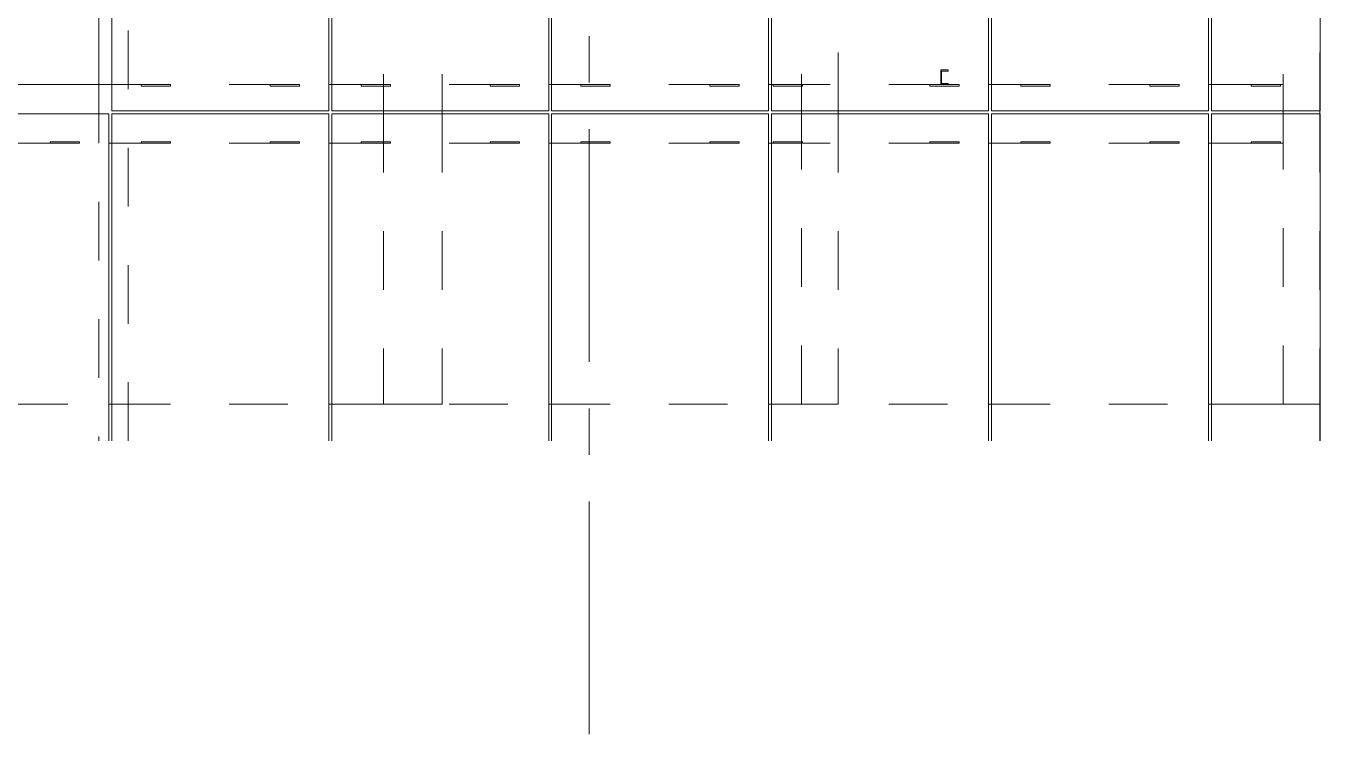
# Model space of a CAD drawing. Header units: millimetres. Extents: x 652937 to 1670132, y 1473552 to 2851037.
# Drawn here: x 663511.99 to 663520.81, y 1524455.64 to 1524460.47 of the extents above; entities that cross this region are included whole.
import ezdxf

# ---------------------------------------------------------------- set-up
doc = ezdxf.new("R2010")
doc.units = ezdxf.units.MM
doc.linetypes.add('XKITLINE00', pattern=[0])
doc.linetypes.add('XKITLINE02', pattern=[4, 2, -2])
doc.layers.add('Part', color=7, linetype='Continuous', lineweight=0)
doc.layers.add('S-GRID', color=7, linetype='Continuous', lineweight=9)

# ---------------------------------------------------------------- blocks, each defined once
blk = doc.blocks.new('*A1091748')
at = {"layer": 'Part', "color": 7, "linetype": 'XKITLINE02', "lineweight": 0}
for p, q in [((459.403821, 12.648606), (466.803821, 12.648606)), ((466.903821, 12.648606), (474.303821, 12.648606)), ((474.403821, 12.648606), (481.803821, 12.648606)), ((481.903821, 12.648606), (489.303821, 12.648606)), ((489.403821, 12.648606), (496.803821, 12.648606)), ((496.903821, 12.648606), (504.303821, 12.648606)), ((504.403821, 12.648606), (508.100559, 12.648606)), ((508.100559, 12.648606), (504.403821, 12.648606)), ((508.100501, 11.391996), (508.100501, 12.648606)), ((508.100559, 11.391996), (508.100559, 12.648606))]:
    blk.add_line(p, q, dxfattribs=at)
at = {"layer": 'Part', "color": 7, "linetype": 'XKITLINE00', "lineweight": 0}
for p, q in [((466.803821, 12.648606), (466.903821, 12.648606)), ((474.303821, 12.648606), (474.403821, 12.648606)), ((481.803821, 12.648606), (481.903821, 12.648606)), ((489.303821, 12.648606), (489.403821, 12.648606)), ((496.803821, 12.648606), (496.903821, 12.648606)), ((504.303821, 12.648606), (504.403821, 12.648606))]:
    blk.add_line(p, q, dxfattribs=at)
blk = doc.blocks.new('*A1094751')
at = {"layer": 'Part', "color": 7, "linetype": 'XKITLINE00', "lineweight": 0}
for p, q in [((466.903821, 23.548606), (434.12387, 23.548606)), ((474.303821, 23.548606), (474.403821, 23.548606)), ((481.803821, 23.548606), (481.903821, 23.548606)), ((489.303821, 23.548606), (489.403821, 23.548606)), ((496.803821, 23.548606), (496.903821, 23.548606)), ((504.303821, 23.548606), (504.403821, 23.548606)), ((506.848822, 22.648606), (506.848822, 22.548606)), ((466.803821, 21.548606), (466.903821, 21.548606)), ((474.303821, 21.548606), (474.403821, 21.548606)), ((481.803821, 21.548606), (481.903821, 21.548606)), ((489.303821, 21.548606), (489.403821, 21.548606)), ((496.803821, 21.548606), (496.903821, 21.548606)), ((504.303821, 21.548606), (504.403821, 21.548606))]:
    blk.add_line(p, q, dxfattribs=at)
at = {"layer": 'Part', "color": 7, "linetype": 'XKITLINE02', "lineweight": 0}
for p, q in [((466.903821, 23.548606), (474.303821, 23.548606)), ((474.403821, 23.548606), (481.803821, 23.548606)), ((481.903821, 23.548606), (489.303821, 23.548606)), ((489.403821, 23.548606), (496.803821, 23.548606)), ((496.903821, 23.548606), (504.303821, 23.548606)), ((504.403821, 23.548606), (506.848822, 23.548606)), ((506.848822, 23.548606), (504.403821, 23.548606)), ((506.848822, 23.548606), (506.848822, 22.648606)), ((506.848822, 22.548606), (506.848822, 21.548606)), ((459.403821, 21.548606), (466.803821, 21.548606)), ((466.903821, 21.548606), (474.303821, 21.548606)), ((474.403821, 21.548606), (481.803821, 21.548606)), ((481.903821, 21.548606), (489.303821, 21.548606)), ((489.403821, 21.548606), (496.803821, 21.548606)), ((496.903821, 21.548606), (504.303821, 21.548606)), ((504.403821, 21.548606), (506.848822, 21.548606)), ((506.848822, 21.548606), (504.403821, 21.548606))]:
    blk.add_line(p, q, dxfattribs=at)
blk = doc.blocks.new('*A1105762')
at = {"layer": 'Part', "color": 7, "linetype": 'XKITLINE00', "lineweight": 0}
for p, q in [((481.903821, 69.248606), (489.303821, 69.248606)), ((481.903821, 69.248606), (481.903821, 52.598606)), ((489.303821, 69.248606), (489.303821, 52.598606)), ((481.903821, 52.598606), (489.303821, 52.598606)), ((481.903821, 52.548606), (489.303821, 52.548606)), ((481.903821, 52.548606), (481.903821, 37.648606)), ((489.303821, 52.548606), (489.303821, 37.648606)), ((481.903821, 37.648606), (489.303821, 37.648606)), ((481.903821, 37.548606), (489.303821, 37.548606)), ((481.903821, 37.548606), (481.903821, 22.648606)), ((489.303821, 37.548606), (489.303821, 22.648606)), ((481.903821, 22.648606), (489.303821, 22.648606)), ((489.303821, 22.548606), (481.903821, 22.548606)), ((481.903821, 22.548606), (481.903821, 11.391996)), ((489.303821, 22.548606), (489.303821, 11.391996))]:
    blk.add_line(p, q, dxfattribs=at)
blk = doc.blocks.new('*A1160789')
at = {"layer": 'S-GRID', "color": 7, "linetype": 'XKITLINE00', "lineweight": 0}
for p, q in [((483.178801, 23.616996), (483.178801, 25.204496)), ((483.178801, 14.091996), (483.178801, 22.029496)), ((483.178801, 10.916996), (483.178801, 12.504496)), ((483.178801, 1.391996), (483.178801, 9.329496))]:
    blk.add_line(p, q, dxfattribs=at)
blk = doc.blocks.new('*A1186815')
at = {"layer": 'Part', "color": 7, "linetype": 'XKITLINE00', "lineweight": 0}
for p, q in [((474.403821, 69.248606), (481.803821, 69.248606)), ((474.403821, 69.248606), (474.403821, 52.598606)), ((481.803821, 69.248606), (481.803821, 52.598606)), ((474.403821, 52.598606), (481.803821, 52.598606)), ((474.403821, 52.548606), (481.803821, 52.548606)), ((474.403821, 52.548606), (474.403821, 37.648606)), ((481.803821, 52.548606), (481.803821, 37.648606)), ((474.403821, 37.648606), (481.803821, 37.648606)), ((474.403821, 37.548606), (481.803821, 37.548606)), ((474.403821, 37.548606), (474.403821, 22.648606)), ((481.803821, 37.548606), (481.803821, 22.648606)), ((474.403821, 22.648606), (481.803821, 22.648606)), ((481.803821, 22.548606), (474.403821, 22.548606)), ((474.403821, 22.548606), (474.403821, 11.391996)), ((481.803821, 22.548606), (481.803821, 11.391996))]:
    blk.add_line(p, q, dxfattribs=at)
blk = doc.blocks.new('*A1187816')
at = {"layer": 'Part', "color": 7, "linetype": 'XKITLINE00', "lineweight": 0}
for p, q in [((466.903821, 69.248606), (474.303821, 69.248606)), ((466.903821, 69.248606), (466.903821, 52.598606)), ((474.303821, 69.248606), (474.303821, 52.598606)), ((466.903821, 52.598606), (474.303821, 52.598606)), ((466.903821, 52.548606), (474.303821, 52.548606)), ((466.903821, 52.548606), (466.903821, 37.648606)), ((474.303821, 52.548606), (474.303821, 37.648606)), ((466.903821, 37.648606), (474.303821, 37.648606)), ((466.903821, 37.548606), (474.303821, 37.548606)), ((466.903821, 37.548606), (466.903821, 22.648606)), ((474.303821, 37.548606), (474.303821, 22.648606)), ((466.903821, 22.648606), (474.303821, 22.648606)), ((474.303821, 22.548606), (466.903821, 22.548606)), ((466.903821, 22.548606), (466.903821, 11.391996)), ((474.303821, 22.548606), (474.303821, 11.391996))]:
    blk.add_line(p, q, dxfattribs=at)
blk = doc.blocks.new('*A1245842')
at = {"layer": 'Part', "color": 7, "linetype": 'XKITLINE00', "lineweight": 0}
blk.add_line((466.454862, 28.898606), (466.454862, 23.548606), dxfattribs=at)
at = {"layer": 'Part', "color": 7, "linetype": 'XKITLINE02', "lineweight": 0}
for p, q in [((467.454862, 28.898606), (466.454862, 28.898606)), ((467.454862, 11.391996), (467.454862, 28.898606)), ((466.454862, 23.548606), (466.454862, 11.391996))]:
    blk.add_line(p, q, dxfattribs=at)
blk = doc.blocks.new('*A1247844')
at = {"layer": 'Part', "color": 7, "linetype": 'XKITLINE02', "lineweight": 0}
for p, q in [((476.173822, 31.898606), (476.173822, 22.648606)), ((476.173822, 31.898606), (478.173822, 31.898606)), ((478.173822, 31.898606), (478.173822, 22.648606)), ((476.173822, 22.548606), (476.173822, 12.648606)), ((478.173822, 22.548606), (478.173822, 12.648606)), ((476.173822, 12.648606), (478.173822, 12.648606))]:
    blk.add_line(p, q, dxfattribs=at)
at = {"layer": 'Part', "color": 7, "linetype": 'XKITLINE00', "lineweight": 0}
for p, q in [((476.173822, 22.648606), (476.173822, 22.548606)), ((478.173822, 22.648606), (478.173822, 22.548606))]:
    blk.add_line(p, q, dxfattribs=at)
blk = doc.blocks.new('*A1248845')
at = {"layer": 'Part', "color": 7, "linetype": 'XKITLINE00', "lineweight": 0}
for p, q in [((459.403821, 22.548606), (466.803821, 22.548606)), ((459.403821, 22.548606), (459.403821, 11.391996)), ((466.803821, 22.548606), (466.803821, 11.391996))]:
    blk.add_line(p, q, dxfattribs=at)
blk = doc.blocks.new('*A1322869')
at = {"layer": 'Part', "color": 7, "linetype": 'XKITLINE02', "lineweight": 0}
for p, q in [((464.803869, 21.598606), (465.803869, 21.598606)), ((464.803869, 21.598606), (464.803869, 21.548606)), ((464.803869, 21.548606), (465.803869, 21.548606)), ((465.803869, 21.598606), (465.803869, 21.548606))]:
    blk.add_line(p, q, dxfattribs=at)
blk = doc.blocks.new('*A1323870')
at = {"layer": 'Part', "color": 7, "linetype": 'XKITLINE02', "lineweight": 0}
for p, q in [((482.903869, 23.548606), (483.903869, 23.548606)), ((482.903869, 23.548606), (482.903869, 23.498606)), ((482.903869, 23.498606), (483.903869, 23.498606)), ((483.903869, 23.548606), (483.903869, 23.498606))]:
    blk.add_line(p, q, dxfattribs=at)
blk = doc.blocks.new('*A1324871')
at = {"layer": 'Part', "color": 7, "linetype": 'XKITLINE02', "lineweight": 0}
for p, q in [((482.903869, 21.598606), (483.903869, 21.598606)), ((482.903869, 21.598606), (482.903869, 21.548606)), ((482.903869, 21.548606), (483.903869, 21.548606)), ((483.903869, 21.598606), (483.903869, 21.548606))]:
    blk.add_line(p, q, dxfattribs=at)
blk = doc.blocks.new('*A1325872')
at = {"layer": 'Part', "color": 7, "linetype": 'XKITLINE02', "lineweight": 0}
for p, q in [((475.403869, 23.548606), (476.403869, 23.548606)), ((475.403869, 23.548606), (475.403869, 23.498606)), ((475.403869, 23.498606), (476.403869, 23.498606)), ((476.403869, 23.548606), (476.403869, 23.498606))]:
    blk.add_line(p, q, dxfattribs=at)
blk = doc.blocks.new('*A1326873')
at = {"layer": 'Part', "color": 7, "linetype": 'XKITLINE02', "lineweight": 0}
for p, q in [((479.803869, 23.548606), (480.803869, 23.548606)), ((479.803869, 23.548606), (479.803869, 23.498606)), ((479.803869, 23.498606), (480.803869, 23.498606)), ((480.803869, 23.548606), (480.803869, 23.498606))]:
    blk.add_line(p, q, dxfattribs=at)
blk = doc.blocks.new('*A1327874')
at = {"layer": 'Part', "color": 7, "linetype": 'XKITLINE02', "lineweight": 0}
for p, q in [((475.403869, 21.598606), (476.403869, 21.598606)), ((475.403869, 21.598606), (475.403869, 21.548606)), ((475.403869, 21.548606), (476.403869, 21.548606)), ((476.403869, 21.598606), (476.403869, 21.548606))]:
    blk.add_line(p, q, dxfattribs=at)
blk = doc.blocks.new('*A1328875')
at = {"layer": 'Part', "color": 7, "linetype": 'XKITLINE02', "lineweight": 0}
for p, q in [((479.803869, 21.598606), (480.803869, 21.598606)), ((479.803869, 21.598606), (479.803869, 21.548606)), ((479.803869, 21.548606), (480.803869, 21.548606)), ((480.803869, 21.598606), (480.803869, 21.548606))]:
    blk.add_line(p, q, dxfattribs=at)
blk = doc.blocks.new('*A1329876')
at = {"layer": 'Part', "color": 7, "linetype": 'XKITLINE02', "lineweight": 0}
for p, q in [((467.903869, 23.548606), (468.903869, 23.548606)), ((467.903869, 23.548606), (467.903869, 23.498606)), ((467.903869, 23.498606), (468.903869, 23.498606)), ((468.903869, 23.548606), (468.903869, 23.498606))]:
    blk.add_line(p, q, dxfattribs=at)
blk = doc.blocks.new('*A1330877')
at = {"layer": 'Part', "color": 7, "linetype": 'XKITLINE02', "lineweight": 0}
for p, q in [((472.303869, 23.548606), (473.303869, 23.548606)), ((472.303869, 23.548606), (472.303869, 23.498606)), ((472.303869, 23.498606), (473.303869, 23.498606)), ((473.303869, 23.548606), (473.303869, 23.498606))]:
    blk.add_line(p, q, dxfattribs=at)
blk = doc.blocks.new('*A1331878')
at = {"layer": 'Part', "color": 7, "linetype": 'XKITLINE02', "lineweight": 0}
for p, q in [((467.903869, 21.598606), (468.903869, 21.598606)), ((467.903869, 21.598606), (467.903869, 21.548606)), ((467.903869, 21.548606), (468.903869, 21.548606)), ((468.903869, 21.598606), (468.903869, 21.548606))]:
    blk.add_line(p, q, dxfattribs=at)
blk = doc.blocks.new('*A1332879')
at = {"layer": 'Part', "color": 7, "linetype": 'XKITLINE02', "lineweight": 0}
for p, q in [((472.303869, 21.598606), (473.303869, 21.598606)), ((472.303869, 21.598606), (472.303869, 21.548606)), ((472.303869, 21.548606), (473.303869, 21.548606)), ((473.303869, 21.598606), (473.303869, 21.548606))]:
    blk.add_line(p, q, dxfattribs=at)
blk = doc.blocks.new('*A1333880')
at = {"layer": 'Part', "color": 7, "linetype": 'XKITLINE02', "lineweight": 0}
for p, q in [((487.303869, 23.548606), (488.303869, 23.548606)), ((487.303869, 23.548606), (487.303869, 23.498606)), ((487.303869, 23.498606), (488.303869, 23.498606)), ((488.303869, 23.548606), (488.303869, 23.498606))]:
    blk.add_line(p, q, dxfattribs=at)
blk = doc.blocks.new('*A1334881')
at = {"layer": 'Part', "color": 7, "linetype": 'XKITLINE02', "lineweight": 0}
for p, q in [((487.303869, 21.598606), (488.303869, 21.598606)), ((487.303869, 21.598606), (487.303869, 21.548606)), ((487.303869, 21.548606), (488.303869, 21.548606)), ((488.303869, 21.598606), (488.303869, 21.548606))]:
    blk.add_line(p, q, dxfattribs=at)
blk = doc.blocks.new('*A1413936')
at = {"layer": 'Part', "color": 7, "linetype": 'XKITLINE00', "lineweight": 0}
for p, q in [((508.113821, 69.248606), (504.403821, 69.248606)), ((504.403821, 69.248606), (504.403821, 52.598606)), ((508.113821, 69.248606), (508.113821, 52.598606)), ((508.113821, 52.598606), (504.403821, 52.598606)), ((508.113821, 52.548606), (504.403821, 52.548606)), ((504.403821, 52.548606), (504.403821, 37.648606)), ((508.113821, 52.548606), (508.113821, 37.648606)), ((508.113821, 37.648606), (504.403821, 37.648606)), ((508.113821, 37.548606), (504.403821, 37.548606)), ((504.403821, 37.548606), (504.403821, 22.648606)), ((508.113821, 37.548606), (508.113821, 22.648606)), ((508.113821, 22.648606), (504.403821, 22.648606)), ((508.113821, 22.548606), (504.403821, 22.548606)), ((504.403821, 22.548606), (504.403821, 11.391996)), ((508.113821, 22.548606), (508.113821, 11.391996))]:
    blk.add_line(p, q, dxfattribs=at)
blk = doc.blocks.new('*A1414937')
at = {"layer": 'Part', "color": 7, "linetype": 'XKITLINE00', "lineweight": 0}
for p, q in [((496.903821, 69.248606), (504.303821, 69.248606)), ((496.903821, 69.248606), (496.903821, 52.598606)), ((504.303821, 69.248606), (504.303821, 52.598606)), ((496.903821, 52.598606), (504.303821, 52.598606)), ((496.903821, 52.548606), (504.303821, 52.548606)), ((496.903821, 52.548606), (496.903821, 37.648606)), ((504.303821, 52.548606), (504.303821, 37.648606)), ((496.903821, 37.648606), (504.303821, 37.648606)), ((496.903821, 37.548606), (504.303821, 37.548606)), ((496.903821, 37.548606), (496.903821, 22.648606)), ((504.303821, 37.548606), (504.303821, 22.648606)), ((496.903821, 22.648606), (504.303821, 22.648606)), ((504.303821, 22.548606), (496.903821, 22.548606)), ((496.903821, 22.548606), (496.903821, 11.391996)), ((504.303821, 22.548606), (504.303821, 11.391996))]:
    blk.add_line(p, q, dxfattribs=at)
blk = doc.blocks.new('*A1415938')
at = {"layer": 'Part', "color": 7, "linetype": 'XKITLINE00', "lineweight": 0}
for p, q in [((489.403821, 69.248606), (496.803821, 69.248606)), ((489.403821, 69.248606), (489.403821, 52.598606)), ((496.803821, 69.248606), (496.803821, 52.598606)), ((489.403821, 52.598606), (496.803821, 52.598606)), ((489.403821, 52.548606), (496.803821, 52.548606)), ((489.403821, 52.548606), (489.403821, 37.648606)), ((496.803821, 52.548606), (496.803821, 37.648606)), ((489.403821, 37.648606), (496.803821, 37.648606)), ((489.403821, 37.548606), (496.803821, 37.548606)), ((489.403821, 37.548606), (489.403821, 22.648606)), ((496.803821, 37.548606), (496.803821, 22.648606)), ((489.403821, 22.648606), (496.803821, 22.648606)), ((496.803821, 22.548606), (489.403821, 22.548606)), ((489.403821, 22.548606), (489.403821, 11.391996)), ((496.803821, 22.548606), (496.803821, 11.391996))]:
    blk.add_line(p, q, dxfattribs=at)
blk = doc.blocks.new('*A1427940')
at = {"layer": 'Part', "color": 7, "linetype": 'XKITLINE02', "lineweight": 0}
for p, q in [((490.423822, 31.898606), (490.423822, 22.648606)), ((491.673822, 31.898606), (490.423822, 31.898606)), ((491.673822, 22.648606), (491.673822, 31.898606)), ((490.423822, 12.648606), (490.423822, 22.548606)), ((491.673822, 22.548606), (491.673822, 12.648606)), ((490.423822, 12.648606), (491.673822, 12.648606))]:
    blk.add_line(p, q, dxfattribs=at)
at = {"layer": 'Part', "color": 7, "linetype": 'XKITLINE00', "lineweight": 0}
for p, q in [((490.423822, 22.648606), (490.423822, 22.548606)), ((491.673822, 22.648606), (491.673822, 22.548606))]:
    blk.add_line(p, q, dxfattribs=at)
blk = doc.blocks.new('*A1430943')
at = {"layer": 'Part', "color": 7, "linetype": 'XKITLINE02', "lineweight": 0}
for p, q in [((494.803869, 23.548606), (495.803869, 23.548606)), ((494.803869, 23.548606), (494.803869, 23.498606)), ((494.803869, 23.498606), (495.803869, 23.498606)), ((495.803869, 23.548606), (495.803869, 23.498606))]:
    blk.add_line(p, q, dxfattribs=at)
blk = doc.blocks.new('*A1431944')
at = {"layer": 'Part', "color": 7, "linetype": 'XKITLINE02', "lineweight": 0}
for p, q in [((489.453869, 23.548606), (490.453869, 23.548606)), ((489.453869, 23.548606), (489.453869, 23.498606)), ((489.453869, 23.498606), (490.453869, 23.498606)), ((490.453869, 23.548606), (490.453869, 23.498606))]:
    blk.add_line(p, q, dxfattribs=at)
blk = doc.blocks.new('*A1432945')
at = {"layer": 'Part', "color": 7, "linetype": 'XKITLINE02', "lineweight": 0}
for p, q in [((502.303869, 21.598606), (503.303869, 21.598606)), ((502.303869, 21.598606), (502.303869, 21.548606)), ((502.303869, 21.548606), (503.303869, 21.548606)), ((503.303869, 21.598606), (503.303869, 21.548606))]:
    blk.add_line(p, q, dxfattribs=at)
blk = doc.blocks.new('*A1433946')
at = {"layer": 'Part', "color": 7, "linetype": 'XKITLINE02', "lineweight": 0}
for p, q in [((497.903869, 21.598606), (498.903869, 21.598606)), ((497.903869, 21.598606), (497.903869, 21.548606)), ((497.903869, 21.548606), (498.903869, 21.548606)), ((498.903869, 21.598606), (498.903869, 21.548606))]:
    blk.add_line(p, q, dxfattribs=at)
blk = doc.blocks.new('*A1436949')
at = {"layer": 'Part', "color": 7, "linetype": 'XKITLINE02', "lineweight": 0}
for p, q in [((502.303869, 23.548606), (503.303869, 23.548606)), ((502.303869, 23.548606), (502.303869, 23.498606)), ((502.303869, 23.498606), (503.303869, 23.498606)), ((503.303869, 23.548606), (503.303869, 23.498606))]:
    blk.add_line(p, q, dxfattribs=at)
blk = doc.blocks.new('*A1437950')
at = {"layer": 'Part', "color": 7, "linetype": 'XKITLINE02', "lineweight": 0}
for p, q in [((497.903869, 23.548606), (498.903869, 23.548606)), ((497.903869, 23.548606), (497.903869, 23.498606)), ((497.903869, 23.498606), (498.903869, 23.498606)), ((498.903869, 23.548606), (498.903869, 23.498606))]:
    blk.add_line(p, q, dxfattribs=at)
blk = doc.blocks.new('*A1438951')
at = {"layer": 'Part', "color": 7, "linetype": 'XKITLINE02', "lineweight": 0}
for p, q in [((505.758869, 23.548606), (506.758869, 23.548606)), ((505.758869, 23.548606), (505.758869, 23.498606)), ((505.758869, 23.498606), (506.758869, 23.498606)), ((506.758869, 23.548606), (506.758869, 23.498606))]:
    blk.add_line(p, q, dxfattribs=at)
blk = doc.blocks.new('*A1440953')
at = {"layer": 'Part', "color": 7, "linetype": 'XKITLINE02', "lineweight": 0}
for p, q in [((505.758869, 21.598606), (506.758869, 21.598606)), ((505.758869, 21.598606), (505.758869, 21.548606)), ((505.758869, 21.548606), (506.758869, 21.548606)), ((506.758869, 21.598606), (506.758869, 21.548606))]:
    blk.add_line(p, q, dxfattribs=at)
blk = doc.blocks.new('*A1444954')
at = {"layer": 'Part', "color": 7, "linetype": 'XKITLINE02', "lineweight": 0}
for p, q in [((495.178869, 24.048606), (495.428869, 24.048606)), ((495.178869, 23.548606), (495.178869, 24.048606)), ((495.428869, 24.011106), (495.203869, 24.011106)), ((495.203869, 24.011106), (495.203869, 23.586106)), ((495.428869, 24.048606), (495.428869, 24.011106)), ((495.428869, 23.548606), (495.178869, 23.548606)), ((495.203869, 23.586106), (495.428869, 23.586106)), ((495.428869, 23.586106), (495.428869, 23.548606))]:
    blk.add_line(p, q, dxfattribs=at)
blk = doc.blocks.new('*A1475959')
at = {"layer": 'Part', "color": 7, "linetype": 'XKITLINE02', "lineweight": 0}
for p, q in [((506.848822, 31.898606), (506.848822, 22.648606)), ((508.098822, 31.898606), (506.848822, 31.898606)), ((508.098822, 22.648606), (508.098822, 31.898606)), ((506.848822, 12.648606), (506.848822, 22.548606)), ((508.098822, 22.548606), (508.098822, 12.648606)), ((508.098822, 12.648606), (506.848822, 12.648606))]:
    blk.add_line(p, q, dxfattribs=at)
at = {"layer": 'Part', "color": 7, "linetype": 'XKITLINE00', "lineweight": 0}
for p, q in [((506.848822, 22.648606), (506.848822, 22.548606)), ((508.098822, 22.648606), (508.098822, 22.548606))]:
    blk.add_line(p, q, dxfattribs=at)
blk = doc.blocks.new('*A1478962')
at = {"layer": 'Part', "color": 7, "linetype": 'XKITLINE02', "lineweight": 0}
for p, q in [((494.803869, 21.598606), (495.803869, 21.598606)), ((494.803869, 21.598606), (494.803869, 21.548606)), ((494.803869, 21.548606), (495.803869, 21.548606)), ((495.803869, 21.598606), (495.803869, 21.548606))]:
    blk.add_line(p, q, dxfattribs=at)
blk = doc.blocks.new('*A1479963')
at = {"layer": 'Part', "color": 7, "linetype": 'XKITLINE02', "lineweight": 0}
for p, q in [((489.453869, 21.598606), (490.453869, 21.598606)), ((489.453869, 21.598606), (489.453869, 21.548606)), ((489.453869, 21.548606), (490.453869, 21.548606)), ((490.453869, 21.598606), (490.453869, 21.548606))]:
    blk.add_line(p, q, dxfattribs=at)
blk = doc.blocks.new('si12')
at = {"color": 7, "lineweight": 0, "xscale": 200, "yscale": 200, "zscale": 200}
for name in ['*A1160789', '*A1187816', '*A1186815', '*A1105762', '*A1415938', '*A1414937', '*A1413936', '*A1247844', '*A1427940', '*A1475959', '*A1245842', '*A1444954', '*A1094751', '*A1329876', '*A1330877', '*A1325872', '*A1326873', '*A1323870', '*A1333880', '*A1431944', '*A1430943', '*A1437950', '*A1436949', '*A1438951', '*A1248845', '*A1322869', '*A1331878', '*A1332879', '*A1327874', '*A1328875', '*A1324871', '*A1334881', '*A1479963', '*A1478962', '*A1433946', '*A1432945', '*A1440953', '*A1091748']:
    blk.add_blockref(name, (-125633.2, 57033.4), dxfattribs=at)

msp = doc.modelspace()

# ---------------------------------------------------------------- block references
at = {"color": 7, "xscale": 0.001, "yscale": 0.001, "zscale": 0.001}
msp.add_blockref('si12', (663544.8241, 1524398.33), dxfattribs=at)

doc.saveas('drawing.dxf')
